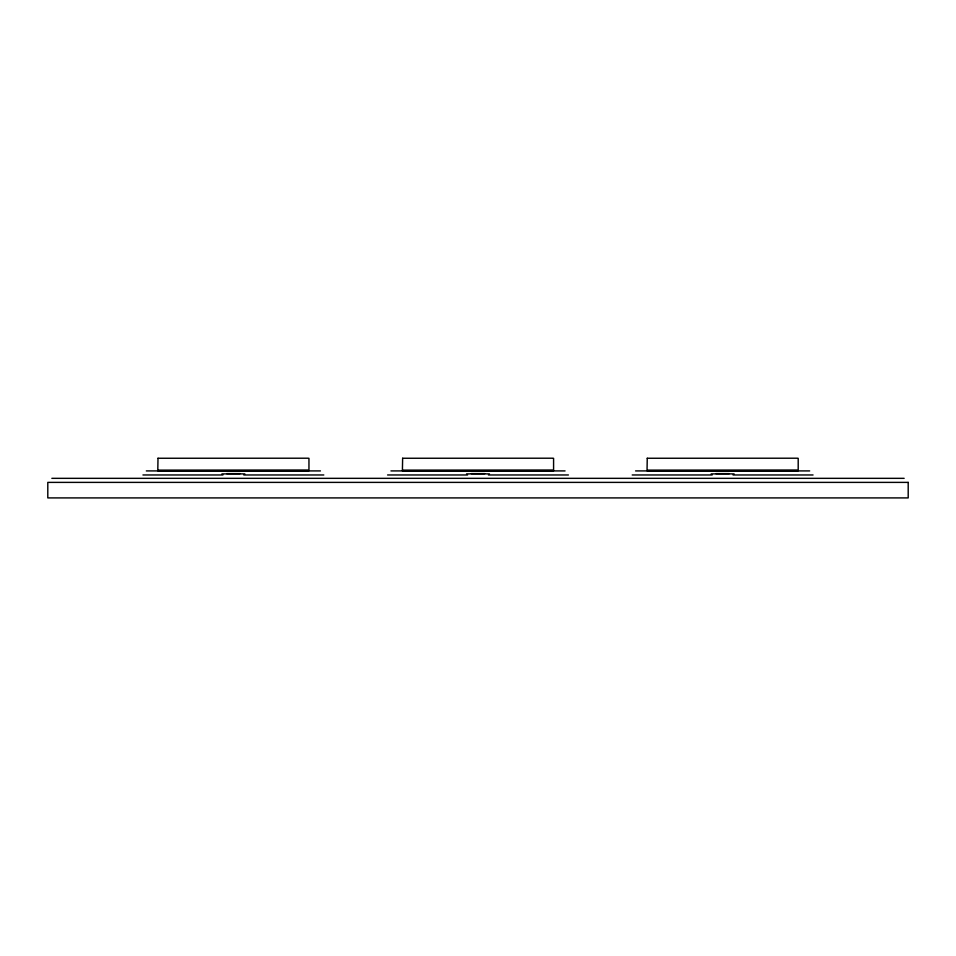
<?xml version="1.0" encoding="UTF-8"?>
<svg xmlns="http://www.w3.org/2000/svg" width="956" height="956" viewBox="0 0 956 956"><rect width="100%" height="100%" fill="white"/><g stroke="black" fill="none" stroke-linecap="round" stroke-linejoin="round"><path stroke-width="1.43" d="M157.8 470.782L308.955 470.782M402.416 470.782L553.584 470.782M647.045 470.782L798.2 470.782M146.328 470.914L320.427 470.914M390.944 470.914L565.056 470.914M635.573 470.914L809.672 470.914M226.632 473.614L240.123 473.614M471.248 473.614L484.752 473.614M715.877 473.614L729.368 473.614M221.9 473.889L244.844 473.889M466.528 473.889L489.472 473.889M711.156 473.889L734.1 473.889M142.946 474.965L222.951 474.965M243.804 474.965L323.797 474.965M387.574 474.965L467.568 474.965M488.432 474.965L568.426 474.965M632.203 474.965L712.196 474.965M733.049 474.965L813.054 474.965M51.851 478.335L904.149 478.335M158.003 458.259L157.8 470.017L158.612 470.125L308.955 470.017L308.955 458.318L308.143 458.211L158.003 458.259M402.631 458.259L402.416 470.017L403.229 470.125L553.584 470.017L553.584 458.318L552.771 458.211L402.631 458.259M647.248 458.259L647.045 470.017L647.857 470.125L798.2 470.017L798.2 458.318L797.388 458.211L647.248 458.259M908.2 482.386L47.8 482.386L47.8 497.909L908.2 497.909L908.2 482.386"/></g></svg>
